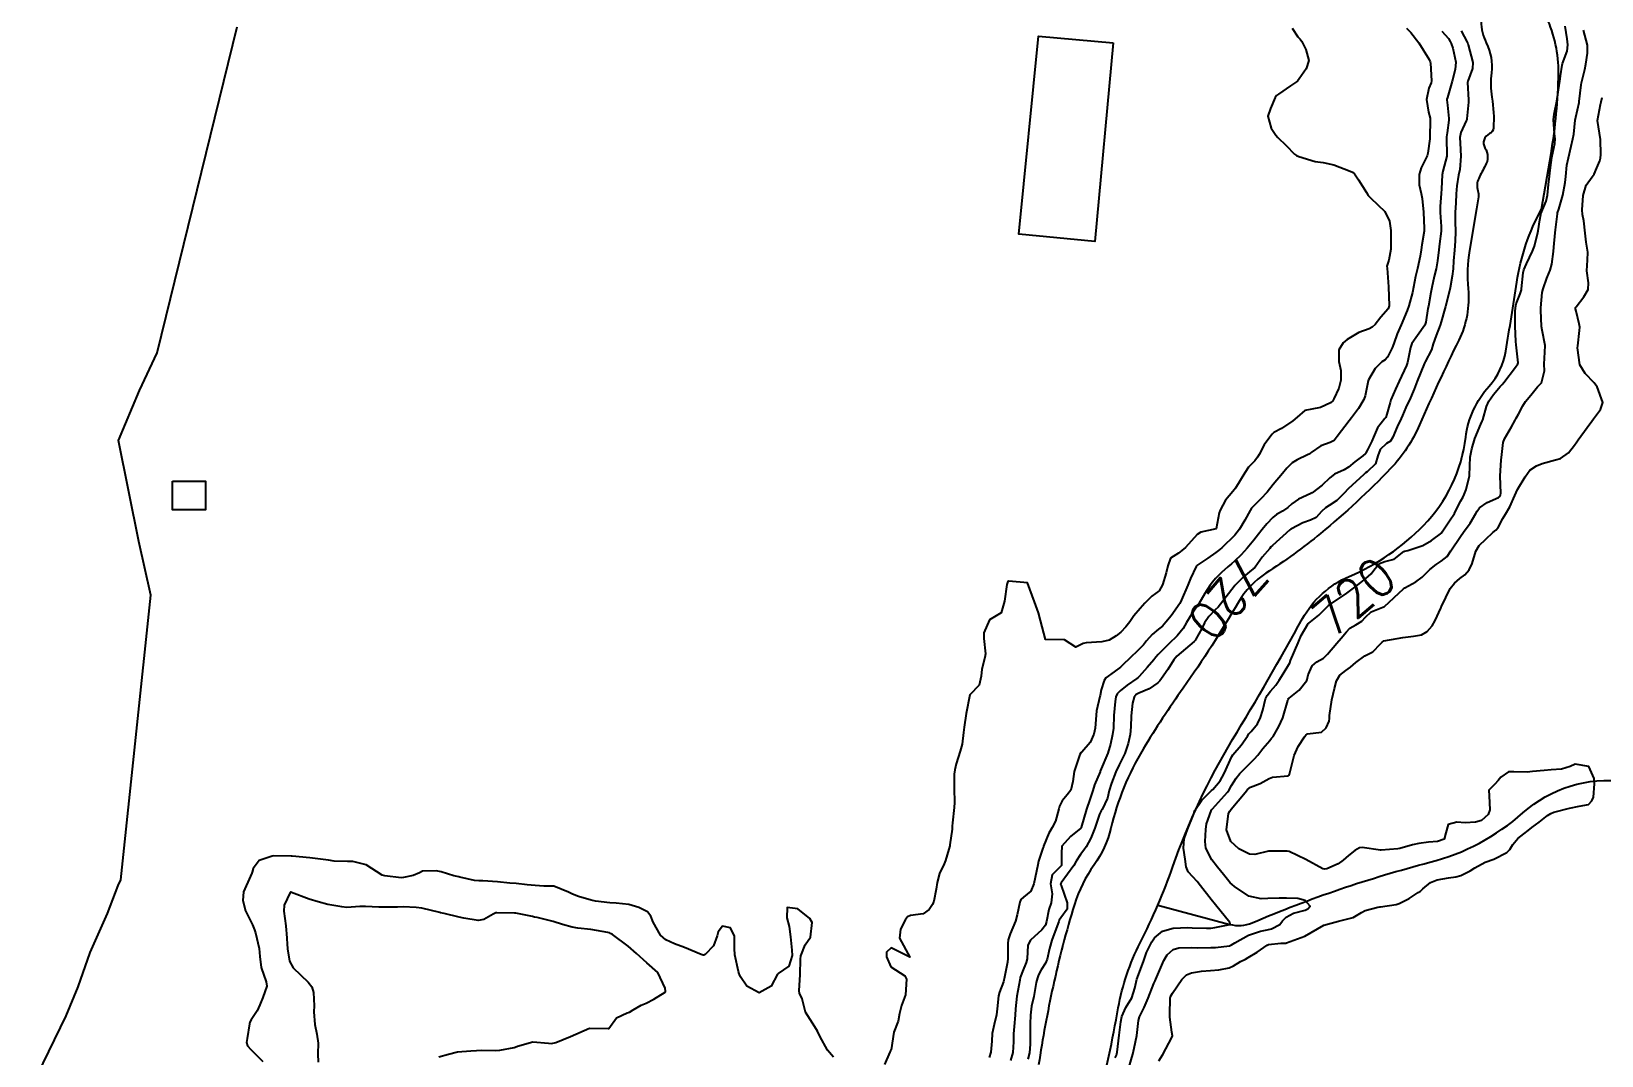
# Model space of a CAD drawing. Header units: metres. Extents: x 318500 to 325275, y 7408834 to 7428799.
# Drawn here: x 321527.4 to 321694.6, y 7416409.9 to 7416518.9 of the extents above; entities that cross this region are included whole.
import ezdxf
from ezdxf.enums import TextEntityAlignment as Align

# ---------------------------------------------------------------- set-up
doc = ezdxf.new("R2010")
doc.units = ezdxf.units.M
doc.header["$MEASUREMENT"] = 0
for name, color, linetype in [('Area', 45, 'Continuous'), ('Cotas', 45, 'Continuous'), ('Curvas de Nivel 1m', 11, 'Continuous'), ('Curvas de Nivel 5m', 15, 'Continuous'), ('Edificações', 30, 'Continuous'), ('Hidrografia', 140, 'Continuous')]:
    doc.layers.add(name, color=color, linetype=linetype)
doc.styles.add('Style-STANDARD', font='STANDARD.shx')

msp = doc.modelspace()

# ---------------------------------------------------------------- linework, layer by layer
at = {"layer": 'Area'}
msp.add_lwpolyline([(321527.45, 7416406.55), (321531.15, 7416414.12), (321532.42, 7416417.23), (321533.69, 7416420.86), (321535.54, 7416425.03), (321536.69, 7416428.01), (321536.97, 7416428.62), (321540.17, 7416458.92), (321538.88, 7416464.6), (321536.72, 7416475.36), (321538.97, 7416480.68), (321540.84, 7416484.71), (321549.34, 7416519.39)], dxfattribs=at)
at = {"layer": 'Curvas de Nivel 1m', "flags": 128}
for points, elevation in [([(321661.67, 7416519.23), (321662.27, 7416518.33), (321662.5, 7416518.06), (321662.67, 7416517.83), (321663.11, 7416516.98), (321663.44, 7416515.82), (321663.15, 7416514.91), (321662.41, 7416513.84), (321662.21, 7416513.62), (321661.46, 7416513.11), (321660.19, 7416512.23), (321659.99, 7416512.07), (321659.85, 7416511.87), (321659.34, 7416510.71), (321659.05, 7416509.88), (321659.42, 7416508.59), (321659.91, 7416507.87), (321660.13, 7416507.61), (321661, 7416506.74), (321661.92, 7416505.84), (321662.11, 7416505.69), (321662.37, 7416505.57), (321664.1, 7416505.07), (321664.96, 7416504.94), (321666.09, 7416504.71), (321667.82, 7416504.03), (321668.08, 7416503.91), (321668.3, 7416503.76), (321668.7, 7416503.12), (321669.56, 7416501.74), (321669.76, 7416501.45), (321670.04, 7416501.15), (321671.52, 7416499.72), (321672.01, 7416498.7), (321672.16, 7416497.71), (321672.17, 7416497.53), (321672.14, 7416495.71), (321671.96, 7416494.54), (321671.74, 7416493.92), (321671.75, 7416493.71), (321671.92, 7416491.71), (321671.97, 7416489.71), (321671.89, 7416489.38), (321671.1, 7416488.49), (321670.49, 7416487.72), (321670.18, 7416487.41), (321669.86, 7416487.25), (321668.75, 7416486.85), (321667.85, 7416486.32), (321667.51, 7416486.1), (321667.07, 7416485.77), (321666.61, 7416485), (321666.64, 7416483.78), (321666.83, 7416482.81), (321666.85, 7416481.77), (321666.63, 7416480.92), (321666.09, 7416479.79), (321665.97, 7416479.58), (321665.75, 7416479.36), (321664.66, 7416478.89), (321663.74, 7416478.71), (321663, 7416478.56), (321662.2, 7416477.83), (321661.73, 7416477.45), (321660.51, 7416476.65), (321659.71, 7416476.2), (321659.53, 7416476.05), (321659.4, 7416475.87), (321658.67, 7416474.91), (321658.13, 7416473.89), (321657.98, 7416473.59), (321657.67, 7416473.19), (321657.02, 7416472.54), (321656.6, 7416471.91), (321655.63, 7416470.29), (321655.33, 7416469.92), (321654.55, 7416469), (321653.98, 7416467.94), (321653.89, 7416467.65), (321653.57, 7416465.95), (321651.94, 7416465.59), (321651.56, 7416465.36), (321650.3, 7416463.99), (321649.9, 7416463.64), (321649.54, 7416463.39), (321648.72, 7416462.83), (321648.41, 7416462.02), (321648.25, 7416461.27), (321647.86, 7416460.02), (321647.48, 7416459.37), (321646.73, 7416458.78), (321645.97, 7416458.04), (321645.74, 7416457.77), (321645.46, 7416457.47), (321644.81, 7416456.7), (321644.36, 7416456.07), (321643.95, 7416455.55), (321643.42, 7416454.96), (321642.93, 7416454.58), (321642.17, 7416454.1), (321641.41, 7416453.92), (321639.71, 7416453.83), (321639.41, 7416453.75), (321638.62, 7416453.36), (321637.41, 7416454.16), (321635.41, 7416454.19), (321634.86, 7416456.2), (321634.64, 7416457.01), (321634.23, 7416458.2), (321633.49, 7416460.21), (321631.49, 7416460.39), (321631.39, 7416460.34), (321631.34, 7416460.24), (321631.28, 7416460.04), (321631.04, 7416458.25), (321630.67, 7416457.03), (321629.44, 7416456.27), (321628.82, 7416454.88), (321628.84, 7416454.28), (321629, 7416452.67), (321628.95, 7416452.27), (321628.62, 7416451.03), (321628.56, 7416450.28), (321628.32, 7416449.31), (321627.33, 7416448.29), (321626.96, 7416446.3), (321626.74, 7416444.84), (321626.68, 7416444.3), (321626.51, 7416443.05), (321626.33, 7416442.3), (321625.88, 7416440.96), (321625.73, 7416440.31), (321625.69, 7416439.84), (321625.66, 7416438.31), (321625.71, 7416436.84), (321625.68, 7416436.31), (321625.5, 7416434.67), (321625.48, 7416434.32), (321625.45, 7416434.01), (321625.23, 7416432.32), (321625.21, 7416432.23), (321625.11, 7416431.86), (321624.76, 7416430.66), (321624.61, 7416430.32), (321624.12, 7416429.29), (321623.86, 7416428.33), (321623.77, 7416427.62), (321623.52, 7416426.34), (321623.37, 7416426), (321623.03, 7416425.45), (321622.37, 7416425), (321621.02, 7416424.81), (321620.72, 7416424.67), (321620.51, 7416424.38), (321619.95, 7416423.34), (321619.85, 7416422.39), (321620.96, 7416420.37), (321618.97, 7416421.38), (321618.47, 7416420.91), (321618.47, 7416420.4), (321618.94, 7416419.36), (321620.42, 7416418.38), (321620.6, 7416418.05), (321620.48, 7416416.38), (321620.06, 7416415.22), (321619.85, 7416414.39), (321619.71, 7416413.55), (321619.24, 7416412.39), (321618.96, 7416410.53), (321618.9, 7416410.4), (321618.88, 7416410.35), (321618.83, 7416410.26), (321618.26, 7416408.96)], 723), ([(321673.83, 7416519.23), (321674.28, 7416518.77), (321675.13, 7416517.67), (321676.24, 7416515.92), (321676.36, 7416515.66), (321676.38, 7416515.51), (321676.5, 7416513.65), (321676.45, 7416513.41), (321676.2, 7416512.85), (321675.95, 7416511.65), (321676.17, 7416510.3), (321676.35, 7416509.65), (321676.36, 7416509.44), (321676.31, 7416507.65), (321676.3, 7416507.48), (321676.11, 7416505.94), (321676.04, 7416505.65), (321675.38, 7416504.37), (321675.17, 7416503.66), (321675.16, 7416502.57), (321675.37, 7416501.66), (321675.49, 7416501.11), (321675.63, 7416499.66), (321675.71, 7416497.94), (321675.7, 7416497.65), (321675.44, 7416496.19), (321675.37, 7416495.66), (321675.27, 7416494.97), (321674.98, 7416493.66), (321674.79, 7416492.81), (321674.58, 7416491.67), (321674.46, 7416491.12), (321674.06, 7416489.68), (321673.89, 7416489.2), (321673.25, 7416487.69), (321672.84, 7416486.71), (321672.48, 7416485.7), (321672.31, 7416485.22), (321671.82, 7416484.23), (321671.56, 7416483.96), (321671.19, 7416483.72), (321670.5, 7416483.02), (321669.79, 7416481.82), (321669.76, 7416481.73), (321669.41, 7416480.1), (321669.28, 7416479.74), (321668.72, 7416478.78), (321667.97, 7416477.76), (321667.73, 7416477.44), (321666.45, 7416475.78), (321666.11, 7416475.38), (321665.7, 7416475.15), (321664.71, 7416474.79), (321663.68, 7416474.08), (321663.53, 7416473.96), (321663.28, 7416473.82), (321662.19, 7416473.32), (321661.67, 7416473), (321661.08, 7416472.43), (321660.61, 7416471.86), (321659.64, 7416470.67), (321658.98, 7416469.88), (321658.33, 7416469.17), (321657.61, 7416468.45), (321657.34, 7416468.15), (321657.17, 7416467.9), (321656.6, 7416466.89), (321656.04, 7416465.91), (321655.56, 7416465.3), (321654.16, 7416463.94), (321653.83, 7416463.66), (321653.54, 7416463.44), (321652.66, 7416462.83), (321651.52, 7416462.05), (321651.48, 7416462.01), (321651.44, 7416461.97), (321650.82, 7416460.67), (321650.54, 7416459.98), (321649.88, 7416458.4), (321649.68, 7416458), (321649.6, 7416457.86), (321649.46, 7416457.65), (321648.76, 7416456.7), (321648.22, 7416456.02), (321647.84, 7416455.62), (321647.43, 7416455.29), (321646.74, 7416454.72), (321646.14, 7416454.04), (321645.82, 7416453.63), (321645.4, 7416453.18), (321644.25, 7416452.07), (321643.81, 7416451.65), (321643.38, 7416451.25), (321642.72, 7416450.74), (321641.83, 7416450.1), (321641.63, 7416449.83), (321641.34, 7416448.84), (321641.2, 7416448.24), (321641.17, 7416448.11), (321640.84, 7416446.59), (321640.8, 7416446.12), (321640.67, 7416444.74), (321640.54, 7416444.12), (321640.15, 7416443.24), (321639.25, 7416442.2), (321639.21, 7416442.17), (321639.16, 7416442.13), (321639.06, 7416441.94), (321638.44, 7416440.14), (321638.3, 7416439.06), (321638.09, 7416438.15), (321637.7, 7416437.65), (321637.18, 7416437.02), (321636.9, 7416436.43), (321636.83, 7416436.16), (321636.47, 7416434.85), (321636.12, 7416434.17), (321635.76, 7416433.56), (321635.19, 7416432.18), (321635.17, 7416432.13), (321635.12, 7416431.96), (321634.67, 7416430.61), (321634.57, 7416430.19), (321634.43, 7416429.53), (321634.17, 7416428.19), (321633.84, 7416427.41), (321633.05, 7416426.76), (321632.76, 7416426.5), (321632.65, 7416426.22), (321632.37, 7416424.87), (321632.19, 7416424.22), (321631.63, 7416422.86), (321631.41, 7416422.23), (321631.38, 7416421.84), (321631.39, 7416420.23), (321631.34, 7416419.85), (321631.04, 7416418.24), (321630.93, 7416417.76), (321630.5, 7416416.66), (321630.38, 7416416.25), (321630.24, 7416414.89), (321630.17, 7416414.25), (321629.92, 7416413.2), (321629.71, 7416412.25), (321629.67, 7416411.43), (321629.58, 7416410.25), (321629.39, 7416409.69)], 722), ([(321677.59, 7416518.94), (321678.28, 7416518.15), (321678.49, 7416517.84), (321678.59, 7416517.63), (321678.76, 7416517.12), (321679.06, 7416515.62), (321678.99, 7416514.85), (321678.69, 7416513.62), (321678.19, 7416511.88), (321678.12, 7416511.7), (321678.11, 7416511.63), (321678.18, 7416511.04), (321678.33, 7416509.63), (321678.32, 7416509.46), (321678.14, 7416508.11), (321678.08, 7416507.68), (321678.08, 7416507.63), (321678.11, 7416505.63), (321677.68, 7416504.04), (321677.61, 7416503.63), (321677.56, 7416502.14), (321677.53, 7416501.64), (321677.42, 7416500.26), (321677.41, 7416499.64), (321677.51, 7416498.13), (321677.51, 7416497.63), (321677.33, 7416496.29), (321677.25, 7416495.64), (321677.12, 7416494.47), (321676.97, 7416493.64), (321676.77, 7416492.81), (321676.52, 7416491.64), (321676.43, 7416491.13), (321676.15, 7416489.65), (321676.11, 7416489.42), (321675.87, 7416487.97), (321675.76, 7416487.65), (321674.98, 7416486.54), (321674.41, 7416485.67), (321674.25, 7416485.26), (321673.92, 7416483.68), (321673.81, 7416483.33), (321673.04, 7416481.69), (321672.64, 7416480.83), (321672.17, 7416479.7), (321672.07, 7416479.39), (321671.74, 7416478.17), (321671.62, 7416477.82), (321671.53, 7416477.71), (321670.74, 7416476.7), (321670.31, 7416475.72), (321670.13, 7416475.3), (321669.69, 7416474.38), (321669.45, 7416473.97), (321669.16, 7416473.74), (321668.32, 7416473.1), (321667.66, 7416472.54), (321667.19, 7416472.24), (321666.17, 7416471.78), (321665.65, 7416471.39), (321664.84, 7416470.6), (321663.77, 7416469.81), (321663.68, 7416469.76), (321663.63, 7416469.73), (321662.33, 7416469.12), (321661.61, 7416468.62), (321661.2, 7416468.25), (321660.63, 7416467.85), (321659.99, 7416467.47), (321659.59, 7416467.16), (321658.96, 7416466.49), (321658.46, 7416465.88), (321658.06, 7416465.39), (321657.56, 7416464.77), (321656.86, 7416463.9), (321656.24, 7416463.21), (321655.53, 7416462.52), (321655.2, 7416462.25), (321654.8, 7416461.93), (321654.13, 7416461.33), (321653.5, 7416460.67), (321653.17, 7416460.28), (321652.93, 7416459.96), (321652.37, 7416459.07), (321651.73, 7416457.97), (321651.62, 7416457.81), (321651.46, 7416457.61), (321650.78, 7416456.65), (321650.41, 7416455.99), (321650.05, 7416455.37), (321649.42, 7416454.59), (321649.12, 7416454.3), (321648.81, 7416454.01), (321647.4, 7416452.58), (321647.14, 7416452.29), (321646.93, 7416452.03), (321646.22, 7416451.2), (321645.36, 7416450.26), (321645.26, 7416450.15), (321645.13, 7416450.05), (321644.09, 7416449.33), (321643.34, 7416448.72), (321643.02, 7416448.4), (321642.9, 7416448.09), (321642.83, 7416447.59), (321642.68, 7416446.09), (321642.62, 7416444.76), (321642.54, 7416444.09), (321642.3, 7416443.05), (321642.02, 7416442.1), (321641.23, 7416440.17), (321641.21, 7416440.13), (321641.2, 7416440.11), (321640.6, 7416438.73), (321640.43, 7416438.12), (321640.13, 7416437.17), (321639.75, 7416436.12), (321639.19, 7416434.17), (321639.18, 7416434.13), (321639.17, 7416434.11), (321639.15, 7416434.09), (321638.07, 7416433.21), (321637.12, 7416432.19), (321637.11, 7416431.43), (321637.1, 7416430.16), (321637.09, 7416430.13), (321636.11, 7416429.14), (321635.94, 7416428.17), (321636.1, 7416427.13), (321635.99, 7416426.17), (321635.74, 7416425.46), (321635.51, 7416424.18), (321635.39, 7416423.79), (321635, 7416423.27), (321633.8, 7416422.2), (321633.52, 7416421.66), (321633.43, 7416420.2), (321633.33, 7416419.82), (321632.94, 7416418.86), (321632.76, 7416418.39), (321632.71, 7416418.21), (321632.66, 7416417.94), (321632.35, 7416416.22), (321632.22, 7416414.89), (321632.17, 7416414.22), (321632.07, 7416413.01), (321631.99, 7416412.22), (321631.99, 7416411.37), (321631.93, 7416410.22), (321631.66, 7416409.38)], 721), ([(321644.26, 7416408.61), (321644.68, 7416410.05), (321644.84, 7416410.68), (321645.13, 7416412.05), (321645.29, 7416413.62), (321645.41, 7416414.04), (321645.9, 7416415.03), (321646.32, 7416416.03), (321646.93, 7416417.56), (321647.08, 7416417.87), (321647.16, 7416418.02), (321647.69, 7416419.27), (321647.99, 7416420.01), (321648.35, 7416420.63), (321648.98, 7416421.19), (321649.6, 7416421.37), (321650.98, 7416421.39), (321651.56, 7416421.38), (321652.98, 7416421.39), (321653.5, 7416421.42), (321654.99, 7416421.6), (321655.21, 7416421.69), (321655.54, 7416421.91), (321657, 7416422.72), (321658.27, 7416423.14), (321659, 7416423.3), (321659.45, 7416423.41), (321660.33, 7416423.85), (321660.63, 7416424.23), (321661.02, 7416424.63), (321661.79, 7416425.07), (321663.03, 7416425.39), (321663.34, 7416425.51), (321663.57, 7416425.8), (321663.05, 7416426.42), (321662.25, 7416426.62), (321661.05, 7416426.64), (321660.26, 7416426.65), (321659.05, 7416426.62), (321658.35, 7416426.58), (321657.05, 7416426.86), (321655.5, 7416427.91), (321655.26, 7416428.11), (321655.07, 7416428.3), (321654.33, 7416429.17), (321653.71, 7416429.94), (321653.1, 7416430.72), (321652.45, 7416431.96), (321652.39, 7416432.69), (321652.45, 7416433.96), (321652.55, 7416434.56), (321653.03, 7416435.95), (321653.08, 7416436.04), (321653.17, 7416436.15), (321654.77, 7416437.93), (321654.95, 7416438.18), (321655.21, 7416438.65), (321655.7, 7416439.43), (321656.09, 7416439.91), (321657.24, 7416441.09), (321657.65, 7416441.48), (321657.99, 7416441.88), (321658.54, 7416442.6), (321659.27, 7416443.45), (321659.47, 7416443.67), (321659.62, 7416443.86), (321660.23, 7416444.92), (321660.65, 7416445.85), (321661.19, 7416447.71), (321661.24, 7416447.84), (321661.27, 7416447.9), (321661.33, 7416447.95), (321662.39, 7416448.78), (321663.21, 7416449.81), (321663.25, 7416449.92), (321663.37, 7416450.44), (321663.8, 7416451.39), (321664.29, 7416451.8), (321664.98, 7416452.21), (321665.4, 7416452.61), (321666.41, 7416453.78), (321666.87, 7416454.31), (321667.43, 7416455), (321667.8, 7416455.39), (321668.42, 7416455.75), (321669.07, 7416456.12), (321669.45, 7416456.55), (321670.05, 7416457.13), (321671.47, 7416457.71), (321673.49, 7416459.56), (321673.66, 7416459.68), (321674.83, 7416460.33), (321675.51, 7416460.81), (321675.92, 7416461.23), (321676.31, 7416461.64), (321676.99, 7416462.18), (321677.53, 7416462.52), (321678.14, 7416463.02), (321678.56, 7416463.61), (321679.57, 7416465.15), (321679.89, 7416465.6), (321680.59, 7416466.58), (321681.19, 7416467.58), (321681.34, 7416467.84), (321681.61, 7416468.18), (321682.42, 7416468.76), (321683.63, 7416469.3), (321683.75, 7416469.42), (321683.82, 7416469.55), (321683.86, 7416469.77), (321683.81, 7416471.55), (321683.91, 7416473.31), (321683.94, 7416473.55), (321684.1, 7416475.14), (321684.24, 7416475.54), (321684.99, 7416476.8), (321685.4, 7416477.52), (321685.51, 7416477.75), (321685.74, 7416478.18), (321686.22, 7416479.05), (321686.5, 7416479.51), (321687.07, 7416480.2), (321687.78, 7416481.08), (321687.99, 7416481.29), (321688.2, 7416481.49), (321688.52, 7416482.76), (321688.47, 7416483.48), (321688.55, 7416484.77), (321688.58, 7416485.48), (321688.25, 7416487.1), (321688.18, 7416487.49), (321688.12, 7416489.25), (321688.13, 7416489.49), (321688.28, 7416491.12), (321688.37, 7416491.49), (321688.78, 7416492.64), (321689.12, 7416493.48), (321689.31, 7416494.12), (321689.48, 7416495.47), (321689.52, 7416495.93), (321689.66, 7416497.47), (321689.69, 7416497.79), (321689.89, 7416499.47), (321689.91, 7416499.59), (321690.04, 7416499.98), (321690.45, 7416501.46), (321690.72, 7416502.81), (321690.78, 7416503.46), (321690.9, 7416504.65), (321691.06, 7416505.46), (321691.36, 7416506.68), (321691.54, 7416507.45), (321691.62, 7416507.97), (321691.79, 7416509.45), (321691.85, 7416509.76), (321692.19, 7416511.32), (321692.21, 7416511.42), (321692.21, 7416511.44), (321692.43, 7416513.22), (321692.47, 7416513.44), (321692.82, 7416514.85), (321692.92, 7416515.43), (321693.09, 7416516.6), (321693.1, 7416517.43), (321692.68, 7416519.04)], 721), ([(321647.47, 7416409.36), (321647.88, 7416410.01), (321648.22, 7416410.62), (321648.85, 7416411.83), (321648.9, 7416412), (321648.86, 7416412.4), (321648.62, 7416414), (321648.62, 7416414.27), (321648.67, 7416416), (321648.72, 7416416.19), (321648.92, 7416416.55), (321649.9, 7416417.99), (321650.42, 7416418.49), (321650.94, 7416418.72), (321651.99, 7416418.9), (321652.95, 7416418.96), (321653.85, 7416419.02), (321654.95, 7416419.25), (321655.4, 7416419.47), (321656.14, 7416419.9), (321656.68, 7416420.18), (321656.97, 7416420.34), (321657.94, 7416420.91), (321658.99, 7416421.66), (321659.12, 7416421.72), (321660.46, 7416421.85), (321660.96, 7416421.87), (321660.99, 7416421.88), (321661.05, 7416421.9), (321663, 7416422.61), (321665.01, 7416423.79), (321666.58, 7416424.2), (321667.02, 7416424.3), (321668.16, 7416424.61), (321669.03, 7416425.14), (321669.41, 7416425.35), (321670.77, 7416425.71), (321671, 7416425.75), (321671.04, 7416425.75), (321672.73, 7416426), (321673.05, 7416426.09), (321674.1, 7416426.62), (321675.06, 7416427.25), (321675.3, 7416427.41), (321675.57, 7416427.64), (321676.39, 7416428.33), (321677.08, 7416428.61), (321678.28, 7416428.81), (321679.09, 7416428.91), (321679.62, 7416429.06), (321680.6, 7416429.58), (321681.1, 7416429.9), (321682.19, 7416430.48), (321683.11, 7416430.82), (321684.51, 7416431.53), (321684.82, 7416431.83), (321685.13, 7416432.37), (321685.66, 7416432.99), (321686.3, 7416433.5), (321686.78, 7416433.87), (321687.16, 7416434.16), (321687.93, 7416434.73), (321688.82, 7416435.47), (321689.18, 7416435.68), (321689.52, 7416435.8), (321691.19, 7416436.25), (321692.21, 7416436.45), (321693.19, 7416436.64), (321693.57, 7416437.03), (321693.74, 7416437.4), (321693.82, 7416438.81), (321693.8, 7416439.4), (321693.25, 7416440.66), (321691.79, 7416440.9), (321691.25, 7416440.66), (321690.31, 7416440.39), (321689.24, 7416440.33), (321688.47, 7416440.25), (321687.24, 7416440.12), (321686.66, 7416440.08), (321685.24, 7416440.11), (321684.68, 7416440.09), (321683.85, 7416439.54), (321683.6, 7416439.17), (321683.22, 7416438.78), (321682.6, 7416438.16), (321682.62, 7416437.56), (321682.7, 7416436.04), (321682.52, 7416435.56), (321681.8, 7416434.93), (321681.17, 7416434.73), (321680.08, 7416434.67), (321679.17, 7416434.75), (321678.26, 7416434.51), (321678.02, 7416433.62), (321677.84, 7416432.92), (321677.14, 7416432.67), (321676.16, 7416432.61), (321675.13, 7416432.49), (321674.45, 7416432.34), (321673.12, 7416431.95), (321672.89, 7416431.91), (321671.12, 7416431.78), (321671.05, 7416431.78), (321669.12, 7416432.06), (321668.83, 7416432.03), (321668.33, 7416431.74), (321667.65, 7416431.21), (321667.1, 7416430.7), (321666.56, 7416430.31), (321665.36, 7416429.79), (321665.09, 7416429.74), (321664.91, 7416429.79), (321663.1, 7416430.78), (321661.33, 7416431.62), (321661.12, 7416431.67), (321659.31, 7416431.67), (321659.12, 7416431.65), (321657.69, 7416431.31), (321657.11, 7416431.35), (321655.98, 7416431.91), (321655.13, 7416432.7), (321654.68, 7416433.93), (321654.89, 7416435.65), (321655.02, 7416435.92), (321655.17, 7416436.14), (321656.64, 7416437.9), (321656.89, 7416438.21), (321657.21, 7416438.46), (321658.24, 7416438.86), (321659.22, 7416439.4), (321659.56, 7416439.53), (321661.23, 7416439.68), (321661.33, 7416439.74), (321661.36, 7416439.84), (321661.39, 7416440), (321661.85, 7416441.83), (321662.3, 7416442.79), (321662.97, 7416443.81), (321663.1, 7416444), (321663.28, 7416444.13), (321664.77, 7416444.32), (321665.29, 7416444.77), (321665.58, 7416445.51), (321665.62, 7416445.79), (321665.63, 7416446.1), (321665.88, 7416447.78), (321666.16, 7416448.96), (321666.37, 7416449.77), (321666.74, 7416450.39), (321667.38, 7416450.9), (321667.88, 7416451.25), (321668.42, 7416451.74), (321669.4, 7416452.43), (321670.25, 7416452.88), (321671.06, 7416453.71), (321671.22, 7416453.91), (321671.41, 7416454.03), (321672.82, 7416454.29), (321673.42, 7416454.39), (321674.56, 7416454.53), (321675.43, 7416454.68), (321676.04, 7416455.04), (321676.55, 7416455.64), (321676.89, 7416456.19), (321677.47, 7416457.52), (321677.5, 7416457.6), (321677.51, 7416457.63), (321677.54, 7416457.7), (321678.48, 7416459.62), (321678.93, 7416460.18), (321679.51, 7416460.66), (321680.02, 7416461.08), (321680.48, 7416461.59), (321680.82, 7416462.29), (321681.22, 7416463.58), (321681.56, 7416464.18), (321682.26, 7416464.86), (321683.03, 7416465.56), (321683.32, 7416465.81), (321683.58, 7416466.12), (321684.09, 7416467.05), (321684.37, 7416467.54), (321684.83, 7416468.32), (321685.36, 7416469.52), (321685.64, 7416470.14), (321686.45, 7416471.51), (321686.95, 7416472.21), (321687.67, 7416472.68), (321688.26, 7416472.9), (321689.68, 7416473.29), (321690.23, 7416473.46), (321691.07, 7416474.06), (321691.7, 7416474.88), (321691.94, 7416475.21), (321692.11, 7416475.43), (321693.07, 7416476.76), (321693.55, 7416477.41), (321693.74, 7416477.67), (321694.48, 7416478.67), (321694.73, 7416479.4), (321694.12, 7416481.07), (321693.88, 7416481.41), (321693.79, 7416481.5), (321692.86, 7416482.48), (321692.27, 7416483.43), (321692.03, 7416485.24), (321692.05, 7416485.44), (321692.23, 7416487.07), (321692.26, 7416487.43), (321692.22, 7416487.78), (321691.89, 7416489.12), (321691.82, 7416489.38), (321691.82, 7416489.44), (321691.83, 7416489.5), (321691.89, 7416489.58), (321692.7, 7416490.64), (321693.18, 7416491.42), (321693.21, 7416492.14), (321693.03, 7416493.42), (321693.09, 7416494.55), (321693.12, 7416495.42), (321692.95, 7416496.46), (321692.83, 7416497.43), (321692.7, 7416498.75), (321692.57, 7416499.43), (321692.51, 7416499.91), (321692.62, 7416501.43), (321692.96, 7416502.54), (321693.58, 7416503.42), (321693.79, 7416503.72), (321694.09, 7416504.37), (321694.39, 7416505.13), (321694.47, 7416505.41), (321694.51, 7416505.81), (321694.47, 7416507.41), (321694.16, 7416509.42), (321694.49, 7416511.11), (321694.55, 7416511.41), (321694.65, 7416511.87)], 722), ([(321612.82, 7416409.75), (321612.19, 7416410.49), (321611.37, 7416411.97), (321611.14, 7416412.5), (321610.86, 7416412.98), (321609.86, 7416414.52), (321609.48, 7416415.94), (321609.22, 7416416.53), (321609.17, 7416416.78), (321609.27, 7416418.52), (321609.32, 7416420.16), (321609.35, 7416420.52), (321609.8, 7416421.69), (321610.38, 7416422.51), (321610.57, 7416424.07), (321610.31, 7416424.51), (321609.02, 7416425.52), (321607.89, 7416425.68), (321607.85, 7416424.55), (321608.1, 7416423.64), (321608.25, 7416422.54), (321608.39, 7416421.12), (321608.43, 7416420.54), (321608.07, 7416419.42), (321606.93, 7416418.63), (321606.89, 7416418.6), (321606.87, 7416418.56), (321606.21, 7416417.28), (321604.91, 7416416.58), (321603.62, 7416417.3), (321602.93, 7416418.27), (321602.83, 7416418.52), (321602.79, 7416418.61), (321602.71, 7416418.84), (321602.34, 7416420.62), (321602.28, 7416421.31), (321602.31, 7416422.62), (321601.87, 7416423.49), (321601, 7416423.67), (321600.55, 7416423.09), (321600.44, 7416422.65), (321600.05, 7416421.57), (321599.17, 7416420.66), (321599.04, 7416420.58), (321598.96, 7416420.58), (321598.74, 7416420.66), (321596.97, 7416421.4), (321595.89, 7416421.8), (321594.98, 7416422.23), (321594.43, 7416422.73), (321593.65, 7416424.09), (321593.38, 7416424.74), (321593.02, 7416425.21), (321592.1, 7416425.68), (321591.03, 7416425.99), (321589.68, 7416426.14), (321589.03, 7416426.17), (321587.51, 7416426.34), (321587.03, 7416426.45), (321585.69, 7416426.84), (321585.04, 7416427.07), (321584.61, 7416427.29), (321583.06, 7416427.92), (321581.99, 7416427.95), (321581.06, 7416427.99), (321580.24, 7416428.09), (321579.05, 7416428.2), (321578.37, 7416428.26), (321577.05, 7416428.39), (321575.52, 7416428.51), (321575.06, 7416428.5), (321574.6, 7416428.53), (321573.06, 7416428.89), (321572.96, 7416428.91), (321572.43, 7416429.02), (321571.07, 7416429.47), (321570.55, 7416429.56), (321569.07, 7416429.53), (321568.75, 7416429.37), (321568.1, 7416429.07), (321567.06, 7416428.85), (321566.8, 7416428.83), (321565.06, 7416429.03), (321564.8, 7416429.12), (321563.08, 7416430.19), (321561.67, 7416430.57), (321561.08, 7416430.55), (321559.68, 7416430.59), (321559.08, 7416430.7), (321557.38, 7416430.92), (321557.09, 7416430.94), (321555.21, 7416431.12), (321555.09, 7416431.13), (321553.22, 7416431.15), (321553.09, 7416431.14), (321551.69, 7416430.68), (321551.07, 7416429.8), (321550.95, 7416429.41), (321550.91, 7416429.3), (321550.76, 7416429.01), (321550.01, 7416427.32), (321549.94, 7416426.41), (321550.25, 7416425.31), (321550.99, 7416423.83), (321551.21, 7416423.3), (321551.29, 7416422.98), (321551.71, 7416421.29), (321551.78, 7416420.46), (321551.9, 7416419.29), (321552.43, 7416417.76), (321552.51, 7416417.28), (321552.1, 7416416.08), (321551.78, 7416415.29), (321551.49, 7416414.67), (321550.86, 7416413.71), (321550.71, 7416413.45), (321550.68, 7416413.3), (321550.42, 7416411.71), (321550.34, 7416411.31), (321550.45, 7416410.94), (321550.81, 7416410.56), (321552.09, 7416409.29)], 723), ([(321570.81, 7416409.78), (321571.84, 7416410.05), (321572.81, 7416410.29), (321574.23, 7416410.4), (321574.82, 7416410.45), (321575.31, 7416410.49), (321576.82, 7416410.46), (321577.3, 7416410.48), (321578.83, 7416410.77), (321578.95, 7416410.81), (321579.18, 7416410.92), (321580.83, 7416411.37), (321582.5, 7416411.22), (321582.83, 7416411.19), (321583.28, 7416411.31), (321584.84, 7416411.95), (321586.85, 7416412.82), (321588.85, 7416412.77), (321588.9, 7416412.8), (321589.73, 7416413.92), (321590.88, 7416414.46), (321591.11, 7416414.53), (321591.49, 7416414.76), (321592.37, 7416415.27), (321592.89, 7416415.49), (321593.72, 7416415.91), (321594.91, 7416416.66), (321594.94, 7416416.69), (321594.95, 7416416.72), (321594.95, 7416416.76), (321594.91, 7416417.08), (321594.14, 7416418.73), (321592.95, 7416419.76), (321591.85, 7416420.76), (321590.97, 7416421.55), (321589.29, 7416422.8), (321589.1, 7416422.91), (321588.99, 7416422.95), (321588.8, 7416423), (321587, 7416423.33), (321585.62, 7416423.46), (321585, 7416423.56), (321583.99, 7416423.86), (321583, 7416424.17), (321581.3, 7416424.6), (321581.01, 7416424.65), (321580.8, 7416424.69), (321579.72, 7416424.92), (321579.01, 7416425.05), (321578.88, 7416425.07), (321577.01, 7416425.11), (321576.88, 7416425.09), (321576.61, 7416424.96), (321575.6, 7416424.37), (321575, 7416424.29), (321573.47, 7416424.54), (321573, 7416424.63), (321571.38, 7416425.03), (321571.01, 7416425.1), (321570.93, 7416425.12), (321569.02, 7416425.6), (321568.41, 7416425.68), (321567.02, 7416425.72), (321566.41, 7416425.71), (321565.02, 7416425.69), (321564.44, 7416425.7), (321563.02, 7416425.76), (321562.41, 7416425.76), (321561.02, 7416425.68), (321560.48, 7416425.72), (321559.02, 7416426), (321557.98, 7416426.25), (321557.03, 7416426.55), (321555.14, 7416427.25), (321555.07, 7416427.28), (321555.04, 7416427.28), (321555, 7416427.25), (321554.37, 7416425.91), (321554.33, 7416425.26), (321554.53, 7416423.72), (321554.58, 7416423.26), (321554.6, 7416422.88), (321554.71, 7416421.25), (321554.94, 7416419.95), (321555.3, 7416419.24), (321556.91, 7416417.71), (321557.3, 7416417.22), (321557.48, 7416416.63), (321557.54, 7416415.21), (321557.51, 7416414.57), (321557.63, 7416413.21), (321557.85, 7416412.19), (321557.97, 7416411.21), (321557.93, 7416410.08), (321557.97, 7416409.21)], 722)]:
    msp.add_lwpolyline(points, dxfattribs=dict(at, elevation=elevation))
at = {"layer": 'Curvas de Nivel 5m', "elevation": 720, "flags": 128}
for points in [[(321679.64, 7416518.96), (321680.27, 7416517.77), (321680.35, 7416517.6), (321680.4, 7416517.46), (321680.89, 7416515.59), (321680.85, 7416514.97), (321680.35, 7416513.6), (321680.33, 7416513.48), (321680.43, 7416511.6), (321680.42, 7416511.37), (321680.25, 7416509.6), (321680.24, 7416509.52), (321680.16, 7416509.37), (321679.61, 7416508.14), (321679.5, 7416507.61), (321679.53, 7416507.01), (321679.62, 7416505.61), (321679.49, 7416504.21), (321679.37, 7416503.61), (321679.19, 7416502.48), (321679.12, 7416501.61), (321679.06, 7416500.64), (321679.01, 7416499.62), (321679, 7416498.63), (321679.03, 7416497.61), (321679.02, 7416496.58), (321678.93, 7416495.62), (321678.84, 7416494.5), (321678.79, 7416493.62), (321678.7, 7416492.85), (321678.47, 7416491.62), (321678.38, 7416491.16), (321677.97, 7416489.63), (321677.89, 7416489.38), (321677.52, 7416487.99), (321677.41, 7416487.63), (321676.98, 7416486.52), (321676.67, 7416485.64), (321676.47, 7416485.01), (321675.81, 7416483.73), (321675.78, 7416483.68), (321675.77, 7416483.65), (321675.74, 7416483.58), (321674.95, 7416481.66), (321674.64, 7416480.81), (321674.15, 7416479.67), (321674.02, 7416479.41), (321673.75, 7416478.88), (321673.39, 7416478.03), (321673.25, 7416477.69), (321672.82, 7416476.8), (321672.37, 7416475.7), (321672.11, 7416475.3), (321671.7, 7416475.05), (321671.01, 7416474.39), (321670.77, 7416473.72), (321670.52, 7416472.87), (321669.65, 7416472.04), (321669.47, 7416471.91), (321669.28, 7416471.74), (321667.63, 7416470.21), (321667.2, 7416469.77), (321666.42, 7416468.97), (321665.61, 7416468.45), (321665.19, 7416468.21), (321664.79, 7416467.8), (321664.22, 7416467.18), (321663.59, 7416466.89), (321662.8, 7416466.6), (321661.57, 7416465.96), (321661.5, 7416465.91), (321661.41, 7416465.84), (321659.55, 7416464.19), (321659.39, 7416464.03), (321659.26, 7416463.87), (321658.47, 7416462.95), (321657.71, 7416461.89), (321657.63, 7416461.78), (321657.52, 7416461.7), (321656.51, 7416460.9), (321655.56, 7416459.92), (321655.49, 7416459.84), (321654.03, 7416457.94), (321653.78, 7416457.63), (321653.46, 7416457.33), (321652.77, 7416456.64), (321652.34, 7416455.96), (321652.05, 7416455.34), (321651.41, 7416454.23), (321651.32, 7416454.07), (321651.23, 7416453.97), (321649.39, 7416452.4), (321649.05, 7416452.01), (321648.41, 7416450.98), (321647.76, 7416450.02), (321647.58, 7416449.8), (321647.35, 7416449.58), (321646.44, 7416448.94), (321645.34, 7416448.49), (321645.05, 7416448.34), (321644.83, 7416448.06), (321644.66, 7416447.4), (321644.51, 7416446.06), (321644.47, 7416444.89), (321644.4, 7416444.06), (321644.21, 7416443.13), (321643.84, 7416442.07), (321643.24, 7416440.84), (321642.88, 7416440.09), (321642.41, 7416438.89), (321642.19, 7416438.1), (321641.98, 7416437.31), (321641.42, 7416436.1), (321641.33, 7416435.94), (321641.16, 7416435.58), (321640.66, 7416434.11), (321640.22, 7416433.03), (321639.71, 7416432.12), (321639.48, 7416431.76), (321639.11, 7416431.29), (321638.66, 7416430.58), (321638.42, 7416430.14), (321637.07, 7416428.29), (321637.02, 7416428.22), (321637.01, 7416428.16), (321637.07, 7416427.99), (321637.71, 7416426.15), (321637.69, 7416425.49), (321637.02, 7416424.55), (321636.86, 7416424.32), (321636.8, 7416424.16), (321636.31, 7416422.86), (321636.06, 7416422.17), (321635.84, 7416421.31), (321635.56, 7416420.17), (321635.38, 7416419.75), (321634.94, 7416419.04), (321634.64, 7416418.48), (321634.53, 7416418.19), (321634.42, 7416417.69), (321634.17, 7416416.19), (321633.92, 7416415.17), (321633.8, 7416414.2), (321633.78, 7416413.28), (321633.78, 7416412.2), (321633.76, 7416411.12), (321633.68, 7416410.2), (321633.5, 7416409.52)], [(321642.82, 7416409.67), (321642.96, 7416409.95), (321643, 7416410.08), (321643.03, 7416410.27), (321643.24, 7416412.07), (321643.43, 7416413.51), (321643.54, 7416414.07), (321643.94, 7416415.02), (321644.57, 7416416.06), (321644.92, 7416417.09), (321645.13, 7416418.05), (321645.63, 7416419.36), (321645.87, 7416420.04), (321646.14, 7416420.87), (321646.7, 7416422.02), (321646.99, 7416422.44), (321647.86, 7416423.15), (321649, 7416423.48), (321650.54, 7416423.52), (321651.01, 7416423.5), (321652.52, 7416423.46), (321653.01, 7416423.47), (321653.43, 7416423.52), (321655.01, 7416423.87), (321655.07, 7416423.92), (321655.01, 7416424.06), (321653.51, 7416425.94), (321653.05, 7416426.52), (321651.9, 7416427.96), (321651.53, 7416428.42), (321651.08, 7416428.91), (321650.57, 7416429.46), (321650.37, 7416429.98), (321650.26, 7416430.82), (321650.1, 7416431.99), (321650.15, 7416432.96), (321650.5, 7416433.98), (321651.17, 7416435.62), (321651.26, 7416435.88), (321651.3, 7416435.97), (321652.05, 7416437.1), (321652.88, 7416437.95), (321653.06, 7416438.1), (321653.2, 7416438.22), (321654, 7416439.16), (321654.43, 7416439.93), (321655.25, 7416441.75), (321655.35, 7416441.92), (321656.23, 7416442.94), (321656.89, 7416443.9), (321657.05, 7416444.13), (321657.29, 7416444.39), (321657.97, 7416445.21), (321658.29, 7416445.88), (321658.52, 7416446.68), (321658.83, 7416447.88), (321658.98, 7416448.23), (321659.34, 7416448.67), (321659.9, 7416449.32), (321660.27, 7416449.86), (321660.68, 7416450.54), (321661.39, 7416451.7), (321661.44, 7416451.79), (321661.45, 7416451.84), (321661.49, 7416451.94), (321662.31, 7416453.83), (321662.63, 7416454.61), (321663.32, 7416455.81), (321663.37, 7416455.88), (321663.44, 7416455.94), (321664.48, 7416456.77), (321665.47, 7416457.75), (321665.49, 7416457.77), (321665.51, 7416457.79), (321667.48, 7416459.12), (321668.34, 7416459.75), (321668.98, 7416460.26), (321669.5, 7416460.66), (321670.07, 7416461.17), (321670.45, 7416461.72), (321670.95, 7416462.29), (321671.53, 7416462.47), (321672.5, 7416462.73), (321673.55, 7416463.55), (321673.63, 7416463.6), (321673.95, 7416463.67), (321675.56, 7416464.18), (321676.48, 7416464.73), (321677.57, 7416465.55), (321677.63, 7416465.63), (321678.4, 7416466.81), (321678.92, 7416467.61), (321679.16, 7416468.06), (321679.62, 7416468.95), (321679.84, 7416469.38), (321679.95, 7416469.6), (321680.19, 7416470.14), (321680.52, 7416471.59), (321680.58, 7416472.68), (321680.61, 7416473.59), (321680.79, 7416474.48), (321681.11, 7416475.58), (321681.73, 7416477.1), (321681.88, 7416477.41), (321681.94, 7416477.57), (321682.33, 7416478.98), (321682.59, 7416479.56), (321683.08, 7416480.25), (321683.78, 7416481.1), (321684, 7416481.33), (321684.19, 7416481.54), (321685.44, 7416483.16), (321685.69, 7416483.52), (321685.71, 7416483.62), (321685.5, 7416485.53), (321685.47, 7416485.9), (321685.41, 7416487.53), (321685.41, 7416489.05), (321685.43, 7416489.53), (321685.5, 7416489.92), (321685.91, 7416490.97), (321686.06, 7416491.38), (321686.08, 7416491.52), (321686.25, 7416493.21), (321686.33, 7416493.51), (321686.6, 7416494.16), (321687.24, 7416495.5), (321687.45, 7416496.03), (321687.81, 7416497.49), (321687.83, 7416497.66), (321688.02, 7416498.85), (321688.11, 7416499.41), (321688.13, 7416499.49), (321688.68, 7416500.84), (321688.84, 7416501.48), (321688.94, 7416502.61), (321689.04, 7416503.48), (321689.15, 7416504.42), (321689.3, 7416505.48), (321689.61, 7416506.96), (321689.65, 7416507.48), (321689.57, 7416508.05), (321689.47, 7416509.48), (321689.54, 7416510.11), (321689.82, 7416511.48), (321690.12, 7416513.38), (321690.12, 7416513.47), (321690.13, 7416513.56), (321690.22, 7416514.16), (321690.39, 7416515.32), (321690.43, 7416515.47), (321690.93, 7416516.79), (321691.01, 7416517.46), (321690.93, 7416518.11), (321690.7, 7416519.46)]]:
    msp.add_lwpolyline(points, dxfattribs=at)
at = {"layer": 'Edificações'}
for points in [[(321642.6, 7416517.68), (321640.65, 7416496.53), (321632.57, 7416497.33), (321634.67, 7416518.39)], [(321542.46, 7416471.02), (321545.98, 7416471.02), (321545.98, 7416467.98), (321542.46, 7416467.98)]]:
    msp.add_lwpolyline(points, close=True, dxfattribs=at)
at = {"layer": 'Hidrografia'}
for points in [[(321681.76, 7416519.97, 0.108128), (321682.32, 7416517.68, -0.147198), (321682.86, 7416514.49, 0.074372), (321682.91, 7416511.89, -0.059407), (321683.08, 7416508.62, -0.277762), (321682.66, 7416508.02, 0.450014), (321682.18, 7416506.51, -0.269036), (321682.21, 7416504.6, 0.015088), (321681.51, 7416503.26, 0.195834), (321681.43, 7416501.95, -0.118651), (321681.48, 7416501.3), (321681.29, 7416500), (321680.53, 7416495.58, 0.066669), (321680.38, 7416491.51, -0.139178), (321679.39, 7416486.04, 0.011852), (321675.21, 7416477.02, -0.089008), (321672.13, 7416472.37, -0.029895), (321664.68, 7416465.48, -0.028233), (321658.86, 7416461.23, 0.118305), (321655.93, 7416458.15, -0.022526), (321650.06, 7416449.02, 0.017628), (321645.79, 7416442.51, 0.079003), (321642.36, 7416434.11, -0.099402), (321640.57, 7416430.19, 0.081853), (321638.49, 7416426, 0.021782), (321636.2, 7416417.27, 0.014997), (321634.66, 7416408.91, 0.110545)], [(321640.97, 7416404.76, 0.01731), (321643.15, 7416414.99, -0.075124), (321645.47, 7416421.9, 0.034635), (321648.96, 7416430.03, -0.051987), (321655.32, 7416443.53, 0.009761), (321662.76, 7416456.41, -0.166696), (321667.72, 7416460.89, 0.098635), (321675.64, 7416466.33, 0.163838), (321680.13, 7416475.7, -0.153603), (321682.62, 7416481.15, 0.143466), (321684.4, 7416484.86, 0.002785), (321685.56, 7416492.21, -0.088073), (321688.2, 7416499.99), (321689.21, 7416505.92, 0.038837), (321690, 7416514.45, 0.112356), (321688.73, 7416520.42, -0.297042)], [(321647.36, 7416425.91), (321655.01, 7416423.87, 0.167194), (321657.41, 7416424.04, -0.037531), (321676.31, 7416430.47, 0.118895), (321686.22, 7416435.74, -0.215883), (321697.01, 7416439.09, 0.054726), (321700.8, 7416439.03, -0.125963), (321717.68, 7416436.37, 0.016541), (321732.3, 7416430.63, 0.051011), (321761.09, 7416423.61, 0.059408), (321769.22, 7416423.46, 8.078026)]]:
    msp.add_lwpolyline(points, format="xyb", dxfattribs=at)

# ---------------------------------------------------------------- texts
at = {"layer": 'Cotas', "style": 'Style-STANDARD'}
for rotation, p in [(229.1407, (321654.82, 7416458.6, 720)), (40.1357, (321668.21, 7416458.72, 720))]:
    msp.add_text('720', height=4, rotation=rotation, dxfattribs=at).set_placement(p, align=Align.MIDDLE_CENTER)

doc.saveas('drawing.dxf')
